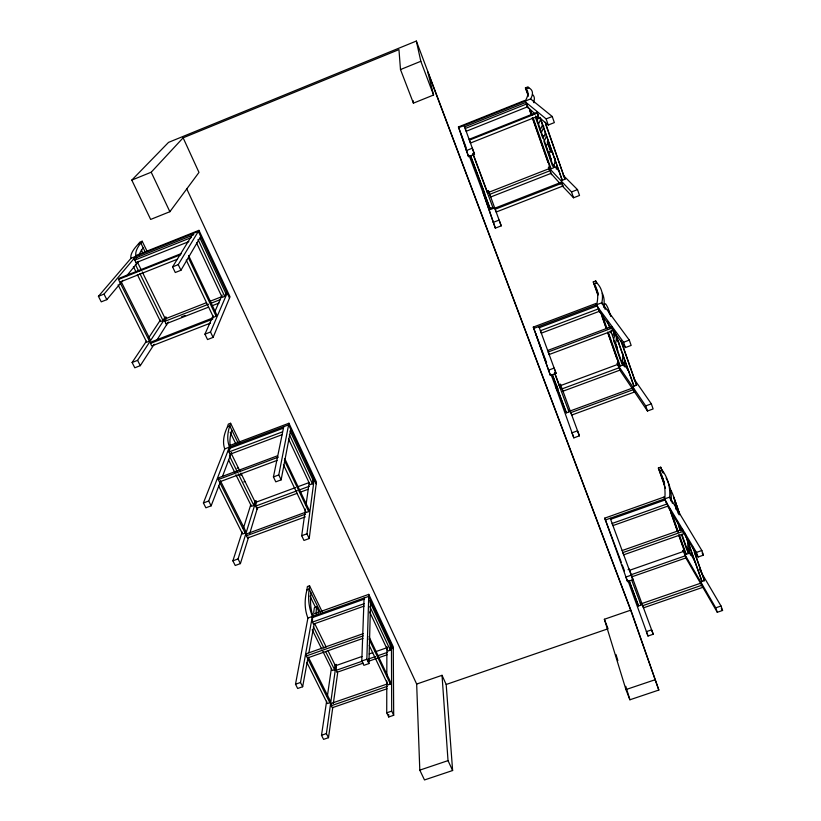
<?xml version="1.0" encoding="UTF-8"?>
<svg xmlns="http://www.w3.org/2000/svg" width="821" height="821" viewBox="0 0 821 821"><rect width="100%" height="100%" fill="white"/><g stroke="black" fill="none" stroke-linecap="round" stroke-linejoin="round"><path stroke-width="1.23" d="M322.253 611.891L309.538 585.763L307.362 586.553L306.962 589.868A180.712 82.418 -23 0 0 307.916 618.039L295.509 684.232L297.674 688.48L302.651 686.746L300.496 682.477L312.719 614.344L368.762 594.363L393.269 646.784L393.69 715.276L388.723 716.99L386.722 712.823L386.804 680.989M386.814 675.888L386.886 646.599M364.072 598.027L361.794 661.018L363.877 665.338L368.927 663.573L370.599 600.418L369.44 600.839M368.927 663.573L366.854 659.242L368.762 594.363M322.807 651.269L332.31 670.531L334.588 669.741L334.937 664.815L336.066 664.425L336.2 670.316L362.359 661.151M326.625 701.206L321.493 735.277L323.577 739.372L328.482 737.689L326.399 733.584L336.066 664.425M387.05 688.757L332.259 707.743L331.263 705.732L331.438 703.33L387.276 683.955M306.921 662.537L327.384 703.566L329.847 702.714L330.021 700.323L308.347 657.149M331.366 668.468L327.384 696.167M309.538 585.763L309.148 589.078A226.688 103.2 -21.7 0 0 312.493 616.407L312.483 622.092L364.38 603.62M363.036 638.389L307.393 658.001L306.356 655.928L306.602 653.629L363.323 633.617M305.443 509.092L301.707 535.723L303.975 540.444L309.219 538.535L316.434 482.06L288.941 423.246L230.034 445.423L208.688 501.005L203.413 502.965L205.876 507.799L211.141 505.839L220.654 481.188M309.219 538.535L306.962 533.814L314.156 479.413L312.955 479.864L312.432 483.805L310.02 484.698L288.53 438.989M283.45 464.778L306.161 512.52L308.696 511.596L308.953 509.656L284.743 458.611M305.976 505.284L309.189 482.461M328.482 737.689L332.792 707.353M333.326 703.556L337.626 673.22L335.717 669.341M302.651 686.746L307.967 657.806M308.881 652.777L313.961 625.109L311.98 621.087M283.758 426.674L273.424 476.939L275.784 481.845L281.121 479.864L290.757 429.383M281.121 479.864L278.771 474.949L288.941 423.246M249.738 533.476L257.65 507.327M235.904 474.764L251.483 506.341L253.863 505.459L254.797 501.385L255.978 500.943L256.511 502.031L255.598 506.105L297.387 490.66M242.164 532.008L232.877 560.835L235.237 565.484L240.409 563.596L238.059 558.947L255.978 500.943M305.33 516.861L247.583 538.032L246.454 535.774L246.905 533.773L305.72 512.191M218.663 486.011L242.616 534.019L245.192 533.065L245.664 531.084L220.51 480.962M250.764 504.741L243.324 528.406M222.47 476.488L231.471 452.515M203.413 502.965L224.728 448.892A191.519 60.61 -23 0 1 227.479 426.766L228.32 424.118L230.609 423.256L229.777 425.904A240.307 75.943 -22.2 0 0 229.541 447.086L230.096 448.204L228.967 451.971L282.362 431.897M277.036 460.417L219.515 481.896L218.335 479.546L218.899 477.699L277.477 455.799M240.409 563.596L248.619 537.088M213.039 315.767L204.942 334.168L207.539 339.555L213.091 337.4L230.024 296.802L198.959 230.342L136.902 255.146L104.01 294.103L98.428 296.319L101.25 301.851L106.812 299.644L122.955 280.351M204.942 334.168L210.504 332.002L227.181 293.097L225.919 293.59L224.708 296.402L222.163 297.397L196.527 242.831M186.244 260.052L213.47 317.286L216.149 316.249L216.744 314.854L188.584 255.475M214.548 312.319L222.132 295.078M156.965 339.986L168.326 322.006M206.328 302.744L166.53 318.343L164.888 321.319L208.513 304.222M154.184 344.266L140.278 365.663L134.808 367.787L132.109 362.492L137.589 360.357L165.924 317.122L166.53 318.343M210.474 323.094L151.741 345.98L150.459 343.414L151.28 341.947L213.368 317.717M137.364 274.635L160.506 321.565L163.02 320.58L164.682 317.604L165.924 317.122M118.101 284.866L146.702 342.203L149.432 341.136L150.253 339.678L121.036 281.418M160.382 320.067L148.539 338.016M193.192 233.441L172.584 266.887L175.284 272.51L180.938 270.263L200.735 236.54M172.584 266.887L178.239 264.629L198.959 230.342M132.109 362.492L146.395 341.208M126.177 276.492L138.554 261.345M193.797 234.734L136.686 257.548L134.788 260.113L191.149 237.618M658.832 690.051L632.139 613.615L416.339 41.05L168.531 142.382L131.791 180.107L150.654 219.433L169.875 211.705L198.98 172.42L183.134 137.815L398.955 49.599L400.494 69.559L413.415 103.148L433.57 95.02L427.762 71.899L630.682 610.177L658.832 690.051L629.912 699.779L625.941 689.578L604.369 619.26L630.682 610.177M177.285 259.272L119.825 282.126L118.481 279.448L119.435 278.175L181.4 253.515M147.175 251.462L142.187 241.22L139.786 242.185L138.41 243.981A203.7 32.419 -22.9 0 0 130.991 258.297L98.428 296.319M142.187 241.22L140.822 243.016A255.721 40.65 -22.6 0 0 136.06 256.275L136.686 257.548M131.791 180.107L151.208 172.215L183.134 137.815M400.494 69.559L420.824 61.288L416.339 41.05M528.344 96.252L525.419 87.888L528.006 86.852L528.816 87.826A204.234 32.614 -22.8 0 1 530.602 98.931L552.235 116.49L554.349 122.606L548.254 125.028L537.724 116.182M138.41 243.981L140.822 243.016L145.399 252.406M528.816 87.826L526.199 88.873A253.525 40.096 -23.1 0 1 525.112 101.127L526.682 103.969L465.189 128.517L466.215 131.268L527.657 106.761M525.604 102.512L464.594 126.875L464.091 125.51L474.517 154.245L468.524 156.626L458.436 126.947L524.65 100.49L526.189 102.574L546.129 118.912L548.254 125.028M130.991 258.297L198.323 231.399L229.5 298.044M458.672 127.676L530.602 98.931M136.04 262.669L188.84 241.61M469.089 139.334L536.852 112.364L537.396 113.082L538.422 116.018L470.454 143.039L469.376 140.145L537.396 113.082M118.481 279.448L180.692 254.695M466.266 150.623L472.28 148.232L474.517 154.245M546.129 118.912L552.235 116.49M552.872 152.911A200.324 42.056 -22.7 0 0 550.973 151.218L548.407 152.224A248.691 51.713 -23.2 0 1 550.501 160.146M484.493 192.483L483.159 193.007L495.35 228.135L501.231 225.857L488.485 190.913L487.151 191.437L487.9 193.54L473.276 154.286M549.547 170.501L548.449 167.402L549.793 166.868L532.48 117.629M209.837 301.358L221.547 296.771M549.249 166.027L551.035 168.798L553.754 167.741L535.682 115.935M210.874 303.298L220.305 299.603M181.462 316.855L185.043 315.459M166.088 323.772L208.513 307.167M212.044 305.781L219.115 303.011M551.096 173.344L490.722 196.978L489.737 194.341L550.152 170.676L548.921 168.736L488.967 192.227L488.485 190.913M490.404 209.519L490.045 208.483L492.857 207.374L493.226 208.421L490.404 209.519L470.269 155.754M540.023 117.896L562.241 180.302L564.981 179.224L545.267 122.278M494.786 208.216L561.297 182.262L561.923 183.216L562.908 186.028L496.192 212.023L495.155 209.252L561.923 183.216M150.459 343.414L212.762 319.112M493.195 222.388L499.086 220.1L501.231 225.857M548.449 167.402L571.519 191.94L577.502 189.61L579.523 195.46L573.551 197.779L562.118 185.772M597.934 295.201L593.265 281.89L595.728 280.956L596.857 282.937A192.217 60.415 -22.6 0 1 601.814 302.775L602.501 304.735M596.857 282.937L594.373 283.871A238.665 74.311 -23.3 0 1 596.631 304.735L598.591 308.819L540.434 330.719L541.337 333.141L599.453 311.282M227.479 426.766L229.777 425.904L237.946 442.652M597.052 305.956L539.325 327.702L538.874 326.501L556.063 373.329L550.419 375.433L533.291 327.097L595.954 303.472L598.16 307.588L623.58 342.234L625.428 347.55L631.154 345.425L629.307 340.099L601.814 302.775L533.753 328.431M603.887 304.386L605.529 303.77A190.626 62.765 -22.6 0 1 609.439 313.509M224.728 448.892L288.633 424.837L316.208 483.805M230.096 448.204L283.112 428.254M230.075 454.229L282.25 434.627M547.669 350.485L611.594 326.573L612.353 327.979L613.256 330.555L549.157 354.508L548.212 351.973L612.353 327.979M237.095 468.247L238.295 467.806M218.335 479.546L278.309 457.143M240.491 475.143L241.682 474.702M243.816 481.917L245.007 481.465M548.459 370.199L554.113 368.095L556.063 373.329M623.58 342.234L629.307 340.099M273.424 476.939L278.771 474.949M620.142 370.055L562.99 391.186L562.118 388.846L619.311 367.685L617.659 364.452L560.876 385.48L560.445 384.31L559.183 384.782L560.415 388.148L554.657 372.744M617.659 364.452L617.238 363.272L618.511 362.8L607.714 332.074M617.782 361.384L620.173 366.033L622.749 365.078L610.957 331.448M256.511 502.031L295.652 487.551M298.023 486.679L308.696 482.727M299.778 489.778L309.332 486.248M256.665 508.281L297.233 493.298M299.624 492.415L307.978 489.337M614.262 330.914L633.945 386.147L636.542 385.193L621.189 340.859M570.236 410.952L633.032 387.871L633.863 389.462L634.725 391.935L571.744 415.046L571.139 413.425M552.205 375.023L566.377 412.86L569.056 411.885L568.45 410.233M570.841 412.614L633.863 389.462M246.454 535.774L305.443 514.131M618.89 366.505L645.717 405.902L651.34 403.84L653.106 408.95L647.482 411.003L620.553 371.236L617.238 363.272M232.877 560.835L238.059 558.947M301.707 535.723L306.962 533.814M579.39 435.838L577.512 430.809L571.96 432.841L573.848 437.86L579.39 435.838L560.445 384.31M306.962 589.868L309.148 589.078L320.559 612.497M665.482 488.31L658.37 468.032L660.7 467.19L663.183 473.122M318.189 613.195A224.882 106.443 -21.7 0 1 318.425 610.732L316.567 606.924L314.381 607.694A179.368 84.009 -22.9 0 0 313.735 612.682M307.916 618.039L368.701 596.374L393.28 648.908M312.986 617.402L364.545 599.032M665.174 499.917L610.629 519.303L610.229 518.246L632.899 579.749L627.593 581.607L604.738 518.143L663.963 497.064L667.093 503.94L612.158 523.449L612.948 525.584L667.853 506.105M605.385 519.97L669.7 497.095L701.842 550.511L703.443 555.14L698.066 557.018L668.232 507.183L666.703 502.863L696.454 552.4L698.066 557.018M313.468 624.104L364.134 606.083M325.075 647.451L326.204 647.051L314.905 624.052M306.356 655.928L363.241 635.865M622.133 550.552L682.343 529.36L683.288 531.331L684.067 533.578L623.703 554.801L622.872 552.584L683.288 531.331M369.676 611.994L388.025 651.022L390.324 650.211L390.314 645.398L391.453 644.998L391.699 711.109L393.69 715.276M336.538 665.39L361.948 656.482M369.204 653.937L372.826 652.664M375.248 651.812L387.348 647.574M295.509 684.232L300.496 682.477M361.794 661.018L366.854 659.242M368.311 659.068L375.443 656.574M377.824 655.733L387.338 652.408M628.065 569.661L629.266 569.251L629.645 570.277L683.339 551.486L682.98 550.45L684.18 550.029L678.977 535.23M681.799 535.518L686.592 549.177L687.803 548.756A177.664 89.15 -22.3 0 0 687.115 538.237M337.154 672.255L363.303 663.101M368.054 661.439L387.071 654.789M683.298 548.13L686.192 554.329L688.614 553.477L681.943 534.44M696.454 552.4L701.842 550.511M686.079 557.88L632.037 576.753L631.267 574.69L685.34 555.796L682.98 550.45M369.009 636.634L390.386 681.697L390.396 684.047L387.994 684.878L369.265 645.532M331.263 705.732L387.276 686.315M684.601 532.726L702.017 581.514L704.459 580.673L692.791 546.991M641.899 603.538L701.124 583.043L702.868 587.313L643.49 607.838L642.699 605.703L702.109 585.147L702.868 587.313M629.184 581.001L638.522 605.939L641.037 605.067L640.247 602.912M416.668 684.067L442.026 675.314L446.183 684.478L452.617 770.519L424.498 779.95L419.798 770.129L416.668 684.067L186.583 188.491M446.183 684.478L608.053 628.773L604.369 619.26M321.493 735.277L326.399 733.584M386.722 712.823L391.699 711.109M715.738 607.827L721.023 606.011L722.572 610.465L717.287 612.271L686.438 558.927L684.971 554.75L715.738 607.827L717.287 612.271M653.229 634.233L651.587 629.851L646.363 631.647L648.015 636.029L653.229 634.233L629.266 569.251M625.941 689.578L654.953 679.788M419.798 770.129L448.02 760.626L442.026 675.314M526.589 106.001L534.851 113.77M559.583 171.681L553.836 165.288A200.324 42.056 -22.7 0 0 555.191 158.299M563.165 175.273L577.502 189.61M550.327 172.718L560.353 183.925M525.419 87.888L528.057 94.158M538.422 116.018L536.852 112.364M598.858 310.574L610.403 326.932M611.902 328.995L625.428 347.55M622.605 353.03A188.748 67.743 -22.5 0 1 622.339 361.384L629.06 371.831M633.371 378.029L651.34 403.84M564.981 179.224L545.534 123.95M562.908 186.028L561.297 182.262M702.129 552.985L703.443 555.14M688.891 551.876L687.803 548.756L695.685 562.98M699.584 569.6L721.023 606.011M721.29 608.289L722.572 610.465M593.265 281.89L598.129 294.565M613.256 330.555L611.594 326.573M636.542 385.193L621.23 341.803M622.749 365.078L621.066 361.856L622.339 361.384L623.991 366.094A188.471 68.317 -22.5 0 0 624.381 359.69M634.725 391.935L633.032 387.871M104.01 294.103L106.812 299.644M137.589 360.357L140.278 365.663M208.688 501.005L211.141 505.839M120.092 282.701L149.432 341.136M219.392 481.681L245.192 533.065M307.526 658.298L329.847 702.714M134.162 258.841L136.666 263.952M164.282 320.087L166.694 325.003M228.412 450.842L230.629 455.357M255.054 505.018L257.199 509.369M135.393 264.454L138.78 271.33M139.909 273.619L163.02 320.58M229.428 455.819L237.197 471.613M238.316 473.871L253.863 505.459M313.365 626.649L323.977 648.19M325.65 651.597L334.588 669.741M133.413 266.62L136.235 272.336M228.669 460.109L234.796 472.506M312.185 629.728L321.688 649M137.292 261.858L141.12 269.657M142.218 271.884L164.682 317.604M231.101 453.151L239.927 471.121M240.881 473.05L254.797 501.385M328.133 650.961L334.937 664.815M658.37 468.032L664.579 484.626M141.335 249.964L142.998 253.371M230.137 432.215L235.658 443.514M309.969 596.025L315.582 607.519M230.609 423.256L240.019 442.591M684.067 533.578L682.343 529.36M178.239 264.629L180.938 270.263M210.504 332.002L213.091 337.4M704.459 580.673L694.32 552.184M188.42 257.825L216.149 316.249M284.394 460.417L308.696 511.596M368.947 638.882L390.396 684.047M151.208 172.215L169.875 211.705M686.592 549.177L688.614 553.477M289.372 434.648L312.432 483.805M369.85 606.575L390.324 650.211M199.996 238.203L225.919 293.59M290.07 430.984L312.955 479.864M369.973 601.978L390.314 645.398M198.015 239.486L224.708 296.402M448.02 760.626L452.617 770.519M420.824 61.288L433.57 95.02M458.436 126.947L466.102 147.493M469.16 155.569L485.129 198.241M533.291 327.097L546.581 362.656M550.994 374.417L557.141 390.817M604.738 518.143L621.292 562.313M622.246 564.93L624.494 570.913M627.593 581.607L625.879 577.05L631.195 575.193L632.899 579.749M472.68 153.424L493.226 208.421M554.462 372.837L569.056 411.885M631.718 580.119L641.037 605.067M470.607 155.559L484.78 193.407M552.554 374.879L557.87 389.082L556.669 385.716L555.407 386.178L573.848 437.86M470.412 156.072L490.045 208.483M552.102 374.653L566.377 412.86M629.307 581.268L638.522 605.939M627.921 580.437L648.015 636.029M666.313 503.14L664.805 498.84A224.461 102.82 -23.5 0 0 659.745 470.844L662.085 470.002A180.723 83.547 -22.4 0 1 669.7 497.095L670.829 500.328M595.954 303.472L596.641 305.422M663.963 497.064L664.712 499.209M535.559 333.244L550.419 375.433M540.156 117.424L562.241 180.302M615.042 332.331L633.945 386.147M685.545 534.697L702.017 581.514M554.586 167.422L553.836 165.288L552.492 165.821L546.252 148.026M607.591 321.842L609.695 327.846M545.513 145.214L547.186 149.986M677.346 521.345L680.691 530.869M535.61 117.69L537.632 123.458M539.571 128.969L538.042 124.607A202.387 35.95 -22.7 0 0 540.598 119.137M541.357 134.069L542.496 137.323M610.28 331.12L610.886 332.833A190.195 63.689 -22.5 0 0 611.429 330.678M613.513 340.315L614.765 343.886M615.186 345.087L620.645 360.655M530.366 109.993L532.059 114.796M533.322 118.398L551.035 168.798M602.46 315.613L607.099 328.821M608.361 332.423L620.173 366.033M670.716 510.313L678.238 531.731M679.501 535.292L686.192 554.329M529.237 108.413L531.669 115.32M601.259 313.735L606.144 327.61M529.494 109.85L531.043 114.242M532.275 117.752L547.976 162.404M669.187 507.388L677.869 532.08M602.029 316.588L606.175 328.369M607.838 333.09L616.951 359.023M670.665 512.212L677.397 531.372M678.669 534.964L682.877 546.94M526.189 102.574L528.149 108.146M549.68 169.331L551.558 174.688M598.16 307.588L599.884 312.503M670.931 491.533L669.854 488.464A179.368 85.138 -22.3 0 1 675.765 509.174M533.198 100.378L534.05 102.799M547.586 141.53L550.973 151.218M547.238 141.817L550.994 152.562M595.728 280.956L596.559 283.327M660.7 467.19L662.373 471.972M603.384 305.628L604.071 307.588M624.032 364.606L624.863 366.966M671.64 501.108L672.399 503.273M689.835 553.056L690.564 555.14M571.519 191.94L573.551 197.779M645.717 405.902L647.482 411.003M484.8 197.297L495.35 228.135M460.714 133.125L468.524 156.626M615.966 654.481L617.854 660.597M625.766 686.315L629.912 699.779M413.076 100.603L413.415 103.148M388.723 714.434L388.723 716.99M661.203 475A224.143 103.405 -23.5 0 1 664.579 483.59M673.497 496.777A179.122 85.6 -22.3 0 1 677.099 510.836M674.657 500.943A178.742 86.297 -22.3 0 1 679.07 514.767M679.367 525.101A178.742 86.297 -22.3 0 1 679.1 527.811M674.267 498.983A178.988 85.846 -22.3 0 1 677.879 513.094M675.457 503.232A178.598 86.554 -22.3 0 1 679.46 514.644M680.188 527.462A178.598 86.554 -22.3 0 1 679.921 530.171M677.93 509.482A178.352 87.005 -22.3 0 1 679.675 514.018M666.088 478.099A180.466 84.029 -22.4 0 1 671.209 501.405M688.922 544.908A177.418 89.592 -22.3 0 1 689.25 552.913M596.025 288.561A238.306 75.07 -23.3 0 1 598.099 293.128M608.135 309.876A190.339 63.361 -22.5 0 1 610.762 316.444M615.709 343.486A234.385 83.332 -23.4 0 1 617.659 350.793M614.765 331.941A189.754 64.613 -22.5 0 1 614.046 338.129M616.407 336.651A189.477 65.208 -22.5 0 1 615.709 342.891M603.887 306.223A237.064 77.79 -23.3 0 1 605.221 309.425M608.997 312.37A190.195 63.689 -22.5 0 1 610.588 315.541M615.688 344.676A234.036 84.04 -23.4 0 1 617.31 348.042M616.54 339.247A188.748 67.743 -22.5 0 1 618.839 342.306M602.357 293.302A191.919 61.031 -22.6 0 1 603.887 305.658M613.739 331.294A189.908 64.284 -22.5 0 1 613.102 335.461M543.718 126.157A201.894 37.13 -22.7 0 1 540.977 132.981L539.951 130.057A202.069 36.719 -22.7 0 0 542.476 124.515M546.396 135.732A201.402 38.33 -22.7 0 1 543.943 141.438L545.832 146.846A201.083 39.09 -22.7 0 0 548.254 141.058M537.724 117.547A251.329 45.524 -23.1 0 1 538.33 118.388M550.193 157.314A248.301 52.626 -23.2 0 1 551.363 159.346M532.418 94.364A203.906 33.415 -22.8 0 1 533.732 101.927M540.321 128.63A251.113 46.038 -23.2 0 1 539.992 129.903M556.936 166.17A200.006 42.795 -22.7 0 1 556.269 169.064M545.349 132.745A201.576 37.899 -22.7 0 1 542.876 138.41M537.601 115.935A251.719 44.56 -23.1 0 1 537.437 120.379M543.44 135.711A250.497 47.515 -23.2 0 1 543.245 136.963M230.096 444.961A239.948 76.712 -22.1 0 1 231.881 430.214M312.863 616.099A226.37 103.795 -21.7 0 1 311.026 592.936M316.126 614.221A225.2 105.868 -21.7 0 1 316.567 606.924M138.913 255.29A255.31 41.655 -22.5 0 1 143.193 247.87"/></g></svg>
